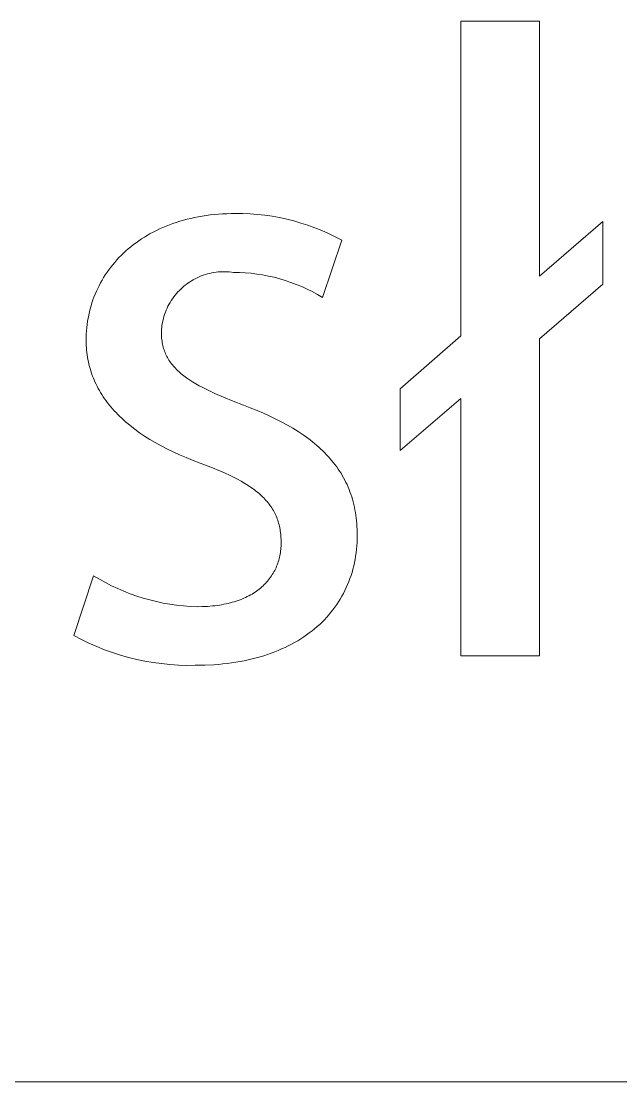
# Model space of a CAD drawing. Header units: millimetres. Extents: x -665 to 1920, y -373 to 1434.
# Drawn here: x 1430.58 to 1447.95, y -372.94 to -342.24 of the extents above; entities that cross this region are included whole.
import ezdxf

# ---------------------------------------------------------------- set-up
doc = ezdxf.new("R2010")
doc.units = ezdxf.units.MM
doc.header["$MEASUREMENT"] = 0
doc.layers.add('Domyślny', color=7, linetype='Continuous', true_color=0x000000)

msp = doc.modelspace()

# ---------------------------------------------------------------- linework, layer by layer
at = {"layer": 'Domyślny', "color": 18, "lineweight": 15, "true_color": 0x000000}
for p, q in [((1443.312, -351.35), (1443.312, -342.24)), ((1443.312, -342.24), (1445.594, -342.24)), ((1445.594, -342.24), (1445.594, -349.62)), ((1435.823, -347.882), (1435.937, -347.865)), ((1435.937, -347.865), (1436.053, -347.85)), ((1436.053, -347.85), (1436.17, -347.837)), ((1436.17, -347.837), (1436.29, -347.826)), ((1436.29, -347.826), (1436.41, -347.818)), ((1436.41, -347.818), (1436.533, -347.812)), ((1436.533, -347.812), (1436.657, -347.808)), ((1436.657, -347.808), (1436.782, -347.807)), ((1436.782, -347.807), (1436.997, -347.808)), ((1436.997, -347.808), (1437.211, -347.817)), ((1437.211, -347.817), (1437.424, -347.833)), ((1437.424, -347.833), (1437.637, -347.857)), ((1437.637, -347.857), (1437.849, -347.887)), ((1434.679, -348.212), (1434.774, -348.172)), ((1434.774, -348.172), (1434.871, -348.134)), ((1434.871, -348.134), (1434.97, -348.098)), ((1434.97, -348.098), (1435.07, -348.064)), ((1435.07, -348.064), (1435.173, -348.032)), ((1435.173, -348.032), (1435.277, -348.002)), ((1435.277, -348.002), (1435.383, -347.974)), ((1435.383, -347.974), (1435.49, -347.948)), ((1435.49, -347.948), (1435.599, -347.924)), ((1435.599, -347.924), (1435.71, -347.902)), ((1435.71, -347.902), (1435.823, -347.882)), ((1437.849, -347.887), (1438.06, -347.925)), ((1438.06, -347.925), (1438.27, -347.97)), ((1438.27, -347.97), (1438.477, -348.022)), ((1438.477, -348.022), (1438.683, -348.082)), ((1438.683, -348.082), (1438.887, -348.148)), ((1438.887, -348.148), (1439.088, -348.221)), ((1445.594, -349.62), (1447.428, -348.035)), ((1447.428, -348.035), (1447.428, -349.852)), ((1434.146, -348.49), (1434.23, -348.439)), ((1434.23, -348.439), (1434.316, -348.39)), ((1434.316, -348.39), (1434.404, -348.343)), ((1434.404, -348.343), (1434.494, -348.298)), ((1434.494, -348.298), (1434.585, -348.254)), ((1434.585, -348.254), (1434.679, -348.212)), ((1439.088, -348.221), (1439.287, -348.301)), ((1439.287, -348.301), (1439.483, -348.388)), ((1439.483, -348.388), (1439.676, -348.482)), ((1439.676, -348.482), (1439.865, -348.582)), ((1433.681, -348.828), (1433.754, -348.768)), ((1433.754, -348.768), (1433.828, -348.709)), ((1433.828, -348.709), (1433.905, -348.652)), ((1433.905, -348.652), (1433.983, -348.596)), ((1433.983, -348.596), (1434.064, -348.542)), ((1434.064, -348.542), (1434.146, -348.49)), ((1439.865, -348.582), (1439.305, -350.235)), ((1433.347, -349.152), (1433.41, -349.084)), ((1433.41, -349.084), (1433.475, -349.018)), ((1433.475, -349.018), (1433.542, -348.953)), ((1433.542, -348.953), (1433.61, -348.89)), ((1433.61, -348.89), (1433.681, -348.828)), ((1433.117, -349.435), (1433.171, -349.362)), ((1433.171, -349.362), (1433.228, -349.291)), ((1433.228, -349.291), (1433.287, -349.221)), ((1433.287, -349.221), (1433.347, -349.152)), ((1432.919, -349.738), (1432.966, -349.661)), ((1432.966, -349.661), (1433.014, -349.584)), ((1433.014, -349.584), (1433.064, -349.509)), ((1433.064, -349.509), (1433.117, -349.435)), ((1435.621, -349.695), (1435.565, -349.725)), ((1435.678, -349.666), (1435.621, -349.695)), ((1435.736, -349.64), (1435.678, -349.666)), ((1435.795, -349.616), (1435.736, -349.64)), ((1435.854, -349.594), (1435.795, -349.616)), ((1435.915, -349.574), (1435.854, -349.594)), ((1435.975, -349.556), (1435.915, -349.574)), ((1436.037, -349.541), (1435.975, -349.556)), ((1436.099, -349.527), (1436.037, -349.541)), ((1436.161, -349.516), (1436.099, -349.527)), ((1436.224, -349.506), (1436.161, -349.516)), ((1436.287, -349.499), (1436.224, -349.506)), ((1436.351, -349.494), (1436.287, -349.499)), ((1436.414, -349.492), (1436.351, -349.494)), ((1436.478, -349.491), (1436.414, -349.492)), ((1436.541, -349.493), (1436.478, -349.491)), ((1436.605, -349.497), (1436.541, -349.493)), ((1436.668, -349.504), (1436.605, -349.497)), ((1436.731, -349.512), (1436.668, -349.504)), ((1436.9, -349.515), (1436.731, -349.512)), ((1437.069, -349.524), (1436.9, -349.515)), ((1437.237, -349.539), (1437.069, -349.524)), ((1437.405, -349.559), (1437.237, -349.539)), ((1437.573, -349.585), (1437.405, -349.559)), ((1437.739, -349.617), (1437.573, -349.585)), ((1437.904, -349.654), (1437.739, -349.617)), ((1438.068, -349.697), (1437.904, -349.654)), ((1438.23, -349.746), (1438.068, -349.697)), ((1432.756, -350.059), (1432.794, -349.978)), ((1432.794, -349.978), (1432.833, -349.897)), ((1432.833, -349.897), (1432.875, -349.817)), ((1432.875, -349.817), (1432.919, -349.738)), ((1435.208, -349.987), (1435.163, -350.032)), ((1435.255, -349.945), (1435.208, -349.987)), ((1435.303, -349.904), (1435.255, -349.945)), ((1435.353, -349.864), (1435.303, -349.904)), ((1435.404, -349.827), (1435.353, -349.864)), ((1435.457, -349.791), (1435.404, -349.827)), ((1435.511, -349.757), (1435.457, -349.791)), ((1435.565, -349.725), (1435.511, -349.757)), ((1438.39, -349.8), (1438.23, -349.746)), ((1438.549, -349.859), (1438.39, -349.8)), ((1438.705, -349.924), (1438.549, -349.859)), ((1438.859, -349.994), (1438.705, -349.924)), ((1439.01, -350.069), (1438.859, -349.994)), ((1447.428, -349.852), (1445.594, -351.437)), ((1432.628, -350.396), (1432.656, -350.311)), ((1432.656, -350.311), (1432.687, -350.226)), ((1432.687, -350.226), (1432.721, -350.142)), ((1432.721, -350.142), (1432.756, -350.059)), ((1434.96, -350.276), (1434.925, -350.329)), ((1434.997, -350.224), (1434.96, -350.276)), ((1435.036, -350.174), (1434.997, -350.224)), ((1435.076, -350.125), (1435.036, -350.174)), ((1435.119, -350.078), (1435.076, -350.125)), ((1435.163, -350.032), (1435.119, -350.078)), ((1439.159, -350.15), (1439.01, -350.069)), ((1439.305, -350.235), (1439.159, -350.15)), ((1432.555, -350.658), (1432.577, -350.57)), ((1432.577, -350.57), (1432.601, -350.483)), ((1432.601, -350.483), (1432.628, -350.396)), ((1434.777, -350.609), (1434.754, -350.668)), ((1434.803, -350.551), (1434.777, -350.609)), ((1434.83, -350.494), (1434.803, -350.551)), ((1434.86, -350.438), (1434.83, -350.494)), ((1434.891, -350.383), (1434.86, -350.438)), ((1434.925, -350.329), (1434.891, -350.383)), ((1432.489, -351.019), (1432.502, -350.928)), ((1432.502, -350.928), (1432.517, -350.837)), ((1432.517, -350.837), (1432.535, -350.747)), ((1432.535, -350.747), (1432.555, -350.658)), ((1434.681, -350.911), (1434.668, -350.974)), ((1434.696, -350.85), (1434.681, -350.911)), ((1434.713, -350.789), (1434.696, -350.85)), ((1434.732, -350.728), (1434.713, -350.789)), ((1434.754, -350.668), (1434.732, -350.728)), ((1432.464, -351.296), (1432.47, -351.203)), ((1432.47, -351.203), (1432.479, -351.111)), ((1432.479, -351.111), (1432.489, -351.019)), ((1434.642, -351.162), (1434.638, -351.226)), ((1434.638, -351.226), (1434.639, -351.274)), ((1434.649, -351.099), (1434.642, -351.162)), ((1434.657, -351.036), (1434.649, -351.099)), ((1434.668, -350.974), (1434.657, -351.036)), ((1432.46, -351.484), (1432.461, -351.39)), ((1432.46, -351.554), (1432.46, -351.484)), ((1432.463, -351.624), (1432.46, -351.554)), ((1432.461, -351.39), (1432.464, -351.296)), ((1434.639, -351.274), (1434.64, -351.321)), ((1434.64, -351.321), (1434.643, -351.367)), ((1434.643, -351.367), (1434.647, -351.413)), ((1434.647, -351.413), (1434.652, -351.458)), ((1434.652, -351.458), (1434.658, -351.502)), ((1434.658, -351.502), (1434.665, -351.545)), ((1434.665, -351.545), (1434.673, -351.588)), ((1441.555, -352.883), (1443.312, -351.35)), ((1445.594, -351.437), (1445.594, -360.616)), ((1432.467, -351.693), (1432.463, -351.624)), ((1432.472, -351.762), (1432.467, -351.693)), ((1432.479, -351.83), (1432.472, -351.762)), ((1432.488, -351.898), (1432.479, -351.83)), ((1434.673, -351.588), (1434.683, -351.63)), ((1434.683, -351.63), (1434.693, -351.672)), ((1434.693, -351.672), (1434.705, -351.712)), ((1434.705, -351.712), (1434.717, -351.752)), ((1434.717, -351.752), (1434.731, -351.792)), ((1434.731, -351.792), (1434.746, -351.831)), ((1434.746, -351.831), (1434.762, -351.869)), ((1432.498, -351.966), (1432.488, -351.898)), ((1432.51, -352.033), (1432.498, -351.966)), ((1432.523, -352.1), (1432.51, -352.033)), ((1432.538, -352.167), (1432.523, -352.1)), ((1432.555, -352.233), (1432.538, -352.167)), ((1434.762, -351.869), (1434.78, -351.907)), ((1434.78, -351.907), (1434.798, -351.944)), ((1434.798, -351.944), (1434.817, -351.98)), ((1434.817, -351.98), (1434.838, -352.016)), ((1434.838, -352.016), (1434.86, -352.052)), ((1434.86, -352.052), (1434.883, -352.087)), ((1434.883, -352.087), (1434.907, -352.121)), ((1434.907, -352.121), (1434.932, -352.155)), ((1434.932, -352.155), (1434.959, -352.189)), ((1432.573, -352.298), (1432.555, -352.233)), ((1432.593, -352.363), (1432.573, -352.298)), ((1432.614, -352.428), (1432.593, -352.363)), ((1432.637, -352.493), (1432.614, -352.428)), ((1434.959, -352.189), (1434.986, -352.222)), ((1434.986, -352.222), (1435.015, -352.255)), ((1435.015, -352.255), (1435.045, -352.287)), ((1435.045, -352.287), (1435.076, -352.319)), ((1435.076, -352.319), (1435.109, -352.351)), ((1435.109, -352.351), (1435.142, -352.382)), ((1435.142, -352.382), (1435.177, -352.413)), ((1435.177, -352.413), (1435.213, -352.444)), ((1435.213, -352.444), (1435.25, -352.474)), ((1435.25, -352.474), (1435.288, -352.504)), ((1432.662, -352.556), (1432.637, -352.493)), ((1432.688, -352.62), (1432.662, -352.556)), ((1432.715, -352.683), (1432.688, -352.62)), ((1432.745, -352.745), (1432.715, -352.683)), ((1432.776, -352.808), (1432.745, -352.745)), ((1435.288, -352.504), (1435.328, -352.534)), ((1435.328, -352.534), (1435.369, -352.564)), ((1435.369, -352.564), (1435.454, -352.622)), ((1435.454, -352.622), (1435.544, -352.679)), ((1435.544, -352.679), (1435.639, -352.736)), ((1435.639, -352.736), (1435.739, -352.793)), ((1432.808, -352.869), (1432.776, -352.808)), ((1432.842, -352.93), (1432.808, -352.869)), ((1432.878, -352.991), (1432.842, -352.93)), ((1432.916, -353.051), (1432.878, -352.991)), ((1432.955, -353.111), (1432.916, -353.051)), ((1435.739, -352.793), (1435.843, -352.848)), ((1435.843, -352.848), (1435.953, -352.904)), ((1435.953, -352.904), (1436.188, -353.014)), ((1436.188, -353.014), (1436.443, -353.125)), ((1441.555, -354.666), (1441.555, -352.883)), ((1432.995, -353.17), (1432.955, -353.111)), ((1433.038, -353.229), (1432.995, -353.17)), ((1433.081, -353.288), (1433.038, -353.229)), ((1433.127, -353.345), (1433.081, -353.288)), ((1433.174, -353.403), (1433.127, -353.345)), ((1436.443, -353.125), (1436.719, -353.238)), ((1436.719, -353.238), (1437.015, -353.352)), ((1437.015, -353.352), (1437.216, -353.43)), ((1443.312, -353.167), (1441.555, -354.666)), ((1443.312, -360.616), (1443.312, -353.167)), ((1433.223, -353.46), (1433.174, -353.403)), ((1433.273, -353.516), (1433.223, -353.46)), ((1433.326, -353.572), (1433.273, -353.516)), ((1433.379, -353.627), (1433.326, -353.572)), ((1433.435, -353.682), (1433.379, -353.627)), ((1433.492, -353.736), (1433.435, -353.682)), ((1437.216, -353.43), (1437.411, -353.509)), ((1437.411, -353.509), (1437.6, -353.59)), ((1437.6, -353.59), (1437.782, -353.673)), ((1437.782, -353.673), (1437.958, -353.758)), ((1433.55, -353.79), (1433.492, -353.736)), ((1433.611, -353.843), (1433.55, -353.79)), ((1433.673, -353.896), (1433.611, -353.843)), ((1433.736, -353.948), (1433.673, -353.896)), ((1433.868, -354.051), (1433.736, -353.948)), ((1437.958, -353.758), (1438.128, -353.845)), ((1438.128, -353.845), (1438.292, -353.934)), ((1438.292, -353.934), (1438.449, -354.025)), ((1434.007, -354.152), (1433.868, -354.051)), ((1434.153, -354.25), (1434.007, -354.152)), ((1434.305, -354.346), (1434.153, -354.25)), ((1438.449, -354.025), (1438.6, -354.119)), ((1438.6, -354.119), (1438.745, -354.215)), ((1438.745, -354.215), (1438.884, -354.314)), ((1438.884, -354.314), (1438.95, -354.364)), ((1434.464, -354.44), (1434.305, -354.346)), ((1434.63, -354.532), (1434.464, -354.44)), ((1434.802, -354.621), (1434.63, -354.532)), ((1434.981, -354.708), (1434.802, -354.621)), ((1438.95, -354.364), (1439.016, -354.415)), ((1439.016, -354.415), (1439.079, -354.466)), ((1439.079, -354.466), (1439.141, -354.519)), ((1439.141, -354.519), (1439.202, -354.572)), ((1439.202, -354.572), (1439.261, -354.625)), ((1435.167, -354.793), (1434.981, -354.708)), ((1435.36, -354.875), (1435.167, -354.793)), ((1435.56, -354.954), (1435.36, -354.875)), ((1439.261, -354.625), (1439.318, -354.68)), ((1439.318, -354.68), (1439.374, -354.735)), ((1439.374, -354.735), (1439.428, -354.791)), ((1439.428, -354.791), (1439.481, -354.847)), ((1439.481, -354.847), (1439.532, -354.905)), ((1439.532, -354.905), (1439.581, -354.963)), ((1435.766, -355.032), (1435.56, -354.954)), ((1436.071, -355.148), (1435.766, -355.032)), ((1436.351, -355.264), (1436.071, -355.148)), ((1439.581, -354.963), (1439.629, -355.022)), ((1439.629, -355.022), (1439.675, -355.082)), ((1439.675, -355.082), (1439.72, -355.142)), ((1439.72, -355.142), (1439.763, -355.204)), ((1439.763, -355.204), (1439.804, -355.266)), ((1436.483, -355.322), (1436.351, -355.264)), ((1436.609, -355.381), (1436.483, -355.322)), ((1436.729, -355.44), (1436.609, -355.381)), ((1436.844, -355.5), (1436.729, -355.44)), ((1436.953, -355.56), (1436.844, -355.5)), ((1439.804, -355.266), (1439.844, -355.329)), ((1439.844, -355.329), (1439.882, -355.393)), ((1439.882, -355.393), (1439.918, -355.458)), ((1439.918, -355.458), (1439.953, -355.523)), ((1439.953, -355.523), (1439.987, -355.59)), ((1437.057, -355.621), (1436.953, -355.56)), ((1437.156, -355.683), (1437.057, -355.621)), ((1437.249, -355.746), (1437.156, -355.683)), ((1437.294, -355.778), (1437.249, -355.746)), ((1437.337, -355.81), (1437.294, -355.778)), ((1437.379, -355.842), (1437.337, -355.81)), ((1437.42, -355.874), (1437.379, -355.842)), ((1439.987, -355.59), (1440.018, -355.657)), ((1440.018, -355.657), (1440.048, -355.726)), ((1440.048, -355.726), (1440.077, -355.795)), ((1440.077, -355.795), (1440.104, -355.865)), ((1437.459, -355.907), (1437.42, -355.874)), ((1437.497, -355.94), (1437.459, -355.907)), ((1437.534, -355.974), (1437.497, -355.94)), ((1437.57, -356.008), (1437.534, -355.974)), ((1437.605, -356.042), (1437.57, -356.008)), ((1437.638, -356.076), (1437.605, -356.042)), ((1437.67, -356.111), (1437.638, -356.076)), ((1437.701, -356.147), (1437.67, -356.111)), ((1437.731, -356.182), (1437.701, -356.147)), ((1440.104, -355.865), (1440.129, -355.936)), ((1440.129, -355.936), (1440.153, -356.008)), ((1440.153, -356.008), (1440.175, -356.081)), ((1440.175, -356.081), (1440.195, -356.155)), ((1440.195, -356.155), (1440.214, -356.23)), ((1437.759, -356.218), (1437.731, -356.182)), ((1437.786, -356.255), (1437.759, -356.218)), ((1437.812, -356.292), (1437.786, -356.255)), ((1437.837, -356.329), (1437.812, -356.292)), ((1437.861, -356.367), (1437.837, -356.329)), ((1437.884, -356.405), (1437.861, -356.367)), ((1437.905, -356.444), (1437.884, -356.405)), ((1437.925, -356.484), (1437.905, -356.444)), ((1440.214, -356.23), (1440.231, -356.306)), ((1440.231, -356.306), (1440.246, -356.383)), ((1440.246, -356.383), (1440.26, -356.461)), ((1440.26, -356.461), (1440.273, -356.541)), ((1437.945, -356.523), (1437.925, -356.484)), ((1437.963, -356.564), (1437.945, -356.523)), ((1437.98, -356.604), (1437.963, -356.564)), ((1437.996, -356.646), (1437.98, -356.604)), ((1438.01, -356.688), (1437.996, -356.646)), ((1438.024, -356.73), (1438.01, -356.688)), ((1438.037, -356.773), (1438.024, -356.73)), ((1438.048, -356.817), (1438.037, -356.773)), ((1440.273, -356.541), (1440.283, -356.621)), ((1440.283, -356.621), (1440.292, -356.702)), ((1440.292, -356.702), (1440.3, -356.784)), ((1438.059, -356.861), (1438.048, -356.817)), ((1438.068, -356.906), (1438.059, -356.861)), ((1438.077, -356.952), (1438.068, -356.906)), ((1438.084, -356.998), (1438.077, -356.952)), ((1438.091, -357.044), (1438.084, -356.998)), ((1438.096, -357.092), (1438.091, -357.044)), ((1440.3, -356.784), (1440.305, -356.867)), ((1440.305, -356.867), (1440.309, -356.952)), ((1440.309, -356.952), (1440.312, -357.037)), ((1440.312, -357.037), (1440.313, -357.124)), ((1438.101, -357.14), (1438.096, -357.092)), ((1438.104, -357.189), (1438.101, -357.14)), ((1438.106, -357.238), (1438.104, -357.189)), ((1438.108, -357.288), (1438.106, -357.238)), ((1438.106, -357.435), (1438.108, -357.387)), ((1438.108, -357.339), (1438.108, -357.288)), ((1438.108, -357.387), (1438.108, -357.339)), ((1440.308, -357.328), (1440.301, -357.428)), ((1440.311, -357.226), (1440.308, -357.328)), ((1440.313, -357.124), (1440.311, -357.226)), ((1438.072, -357.713), (1438.08, -357.668)), ((1438.08, -357.668), (1438.088, -357.622)), ((1438.088, -357.622), (1438.094, -357.575)), ((1438.094, -357.575), (1438.099, -357.529)), ((1438.099, -357.529), (1438.103, -357.482)), ((1438.103, -357.482), (1438.106, -357.435)), ((1440.281, -357.627), (1440.268, -357.724)), ((1440.293, -357.528), (1440.281, -357.627)), ((1440.301, -357.428), (1440.293, -357.528)), ((1437.979, -358.019), (1437.996, -357.977)), ((1437.996, -357.977), (1438.012, -357.934)), ((1438.012, -357.934), (1438.026, -357.891)), ((1438.026, -357.891), (1438.039, -357.847)), ((1438.039, -357.847), (1438.051, -357.803)), ((1438.051, -357.803), (1438.062, -357.758)), ((1438.062, -357.758), (1438.072, -357.713)), ((1440.233, -357.916), (1440.212, -358.01)), ((1440.252, -357.821), (1440.233, -357.916)), ((1440.268, -357.724), (1440.252, -357.821)), ((1432.107, -360.026), (1432.675, -358.295)), ((1432.675, -358.295), (1432.845, -358.397)), ((1437.803, -358.338), (1437.829, -358.3)), ((1437.829, -358.3), (1437.854, -358.262)), ((1437.854, -358.262), (1437.878, -358.223)), ((1437.878, -358.223), (1437.901, -358.183)), ((1437.901, -358.183), (1437.922, -358.143)), ((1437.922, -358.143), (1437.942, -358.102)), ((1437.942, -358.102), (1437.961, -358.061)), ((1437.961, -358.061), (1437.979, -358.019)), ((1440.134, -358.287), (1440.104, -358.376)), ((1440.163, -358.196), (1440.134, -358.287)), ((1440.188, -358.104), (1440.163, -358.196)), ((1440.212, -358.01), (1440.188, -358.104)), ((1432.845, -358.397), (1433.018, -358.492)), ((1433.018, -358.492), (1433.194, -358.583)), ((1433.194, -358.583), (1433.373, -358.667)), ((1437.55, -358.617), (1437.586, -358.585)), ((1437.586, -358.585), (1437.621, -358.552)), ((1437.621, -358.552), (1437.654, -358.518)), ((1437.654, -358.518), (1437.686, -358.483)), ((1437.686, -358.483), (1437.717, -358.448)), ((1437.717, -358.448), (1437.747, -358.412)), ((1437.747, -358.412), (1437.776, -358.375)), ((1437.776, -358.375), (1437.803, -358.338)), ((1440.035, -358.552), (1439.997, -358.638)), ((1440.07, -358.465), (1440.035, -358.552)), ((1440.104, -358.376), (1440.07, -358.465)), ((1433.373, -358.667), (1433.554, -358.745)), ((1433.554, -358.745), (1433.738, -358.817)), ((1433.738, -358.817), (1433.925, -358.883)), ((1433.925, -358.883), (1434.113, -358.943)), ((1437.025, -358.946), (1437.075, -358.923)), ((1437.075, -358.923), (1437.125, -358.899)), ((1437.125, -358.899), (1437.173, -358.875)), ((1437.173, -358.875), (1437.22, -358.85)), ((1437.22, -358.85), (1437.265, -358.823)), ((1437.265, -358.823), (1437.31, -358.796)), ((1437.31, -358.796), (1437.353, -358.768)), ((1437.353, -358.768), (1437.395, -358.74)), ((1437.395, -358.74), (1437.435, -358.71)), ((1437.435, -358.71), (1437.475, -358.68)), ((1437.475, -358.68), (1437.513, -358.649)), ((1437.513, -358.649), (1437.55, -358.617)), ((1439.87, -358.889), (1439.823, -358.97)), ((1439.915, -358.807), (1439.87, -358.889)), ((1439.957, -358.723), (1439.915, -358.807)), ((1439.997, -358.638), (1439.957, -358.723)), ((1434.113, -358.943), (1434.304, -358.996)), ((1434.304, -358.996), (1434.496, -359.044)), ((1434.496, -359.044), (1434.689, -359.084)), ((1434.689, -359.084), (1434.884, -359.119)), ((1434.884, -359.119), (1435.08, -359.146)), ((1435.08, -359.146), (1435.277, -359.168)), ((1435.277, -359.168), (1435.474, -359.182)), ((1435.474, -359.182), (1435.672, -359.191)), ((1435.672, -359.191), (1435.825, -359.188)), ((1435.825, -359.188), (1435.973, -359.181)), ((1435.973, -359.181), (1436.116, -359.169)), ((1436.116, -359.169), (1436.185, -359.162)), ((1436.185, -359.162), (1436.253, -359.153)), ((1436.253, -359.153), (1436.32, -359.143)), ((1436.32, -359.143), (1436.386, -359.132)), ((1436.386, -359.132), (1436.45, -359.12)), ((1436.45, -359.12), (1436.514, -359.107)), ((1436.514, -359.107), (1436.575, -359.093)), ((1436.575, -359.093), (1436.636, -359.078)), ((1436.636, -359.078), (1436.695, -359.062)), ((1436.695, -359.062), (1436.753, -359.045)), ((1436.753, -359.045), (1436.81, -359.027)), ((1436.81, -359.027), (1436.866, -359.008)), ((1436.866, -359.008), (1436.92, -358.988)), ((1436.92, -358.988), (1436.973, -358.968)), ((1436.973, -358.968), (1437.025, -358.946)), ((1439.667, -359.204), (1439.611, -359.279)), ((1439.721, -359.127), (1439.667, -359.204)), ((1439.773, -359.049), (1439.721, -359.127)), ((1439.823, -358.97), (1439.773, -359.049)), ((1439.429, -359.497), (1439.363, -359.566)), ((1439.492, -359.426), (1439.429, -359.497)), ((1439.553, -359.353), (1439.492, -359.426)), ((1439.611, -359.279), (1439.553, -359.353)), ((1439.08, -359.829), (1439.004, -359.89)), ((1439.154, -359.766), (1439.08, -359.829)), ((1439.226, -359.701), (1439.154, -359.766)), ((1439.296, -359.634), (1439.226, -359.701)), ((1439.363, -359.566), (1439.296, -359.634)), ((1432.323, -360.139), (1432.107, -360.026)), ((1432.542, -360.245), (1432.323, -360.139)), ((1438.677, -360.121), (1438.59, -360.174)), ((1438.762, -360.066), (1438.677, -360.121)), ((1438.845, -360.009), (1438.762, -360.066)), ((1438.926, -359.95), (1438.845, -360.009)), ((1439.004, -359.89), (1438.926, -359.95)), ((1432.766, -360.343), (1432.542, -360.245)), ((1432.992, -360.434), (1432.766, -360.343)), ((1433.222, -360.516), (1432.992, -360.434)), ((1438.025, -360.456), (1437.923, -360.497)), ((1438.124, -360.414), (1438.025, -360.456)), ((1438.222, -360.369), (1438.124, -360.414)), ((1438.317, -360.323), (1438.222, -360.369)), ((1438.41, -360.275), (1438.317, -360.323)), ((1438.501, -360.225), (1438.41, -360.275)), ((1438.59, -360.174), (1438.501, -360.225)), ((1433.454, -360.59), (1433.222, -360.516)), ((1433.689, -360.657), (1433.454, -360.59)), ((1433.925, -360.715), (1433.689, -360.657)), ((1434.164, -360.764), (1433.925, -360.715)), ((1434.405, -360.806), (1434.164, -360.764)), ((1437.039, -360.753), (1436.919, -360.776)), ((1437.156, -360.728), (1437.039, -360.753)), ((1437.272, -360.701), (1437.156, -360.728)), ((1437.385, -360.672), (1437.272, -360.701)), ((1437.497, -360.641), (1437.385, -360.672)), ((1437.606, -360.608), (1437.497, -360.641)), ((1437.714, -360.573), (1437.606, -360.608)), ((1437.82, -360.536), (1437.714, -360.573)), ((1437.923, -360.497), (1437.82, -360.536)), ((1445.594, -360.616), (1443.312, -360.616)), ((1434.646, -360.839), (1434.405, -360.806)), ((1434.889, -360.864), (1434.646, -360.839)), ((1435.132, -360.88), (1434.889, -360.864)), ((1435.376, -360.888), (1435.132, -360.88)), ((1435.62, -360.887), (1435.376, -360.888)), ((1435.895, -360.882), (1435.62, -360.887)), ((1436.162, -360.869), (1435.895, -360.882)), ((1436.293, -360.859), (1436.162, -360.869)), ((1436.422, -360.846), (1436.293, -360.859)), ((1436.549, -360.832), (1436.422, -360.846)), ((1436.674, -360.815), (1436.549, -360.832)), ((1436.798, -360.796), (1436.674, -360.815)), ((1436.919, -360.776), (1436.798, -360.796)), ((1918.032, -372.944), (-665.356, -372.944)), ((1918.032, -372.944), (943.275, -372.944))]:
    msp.add_line(p, q, dxfattribs=at)

doc.saveas('drawing.dxf')
